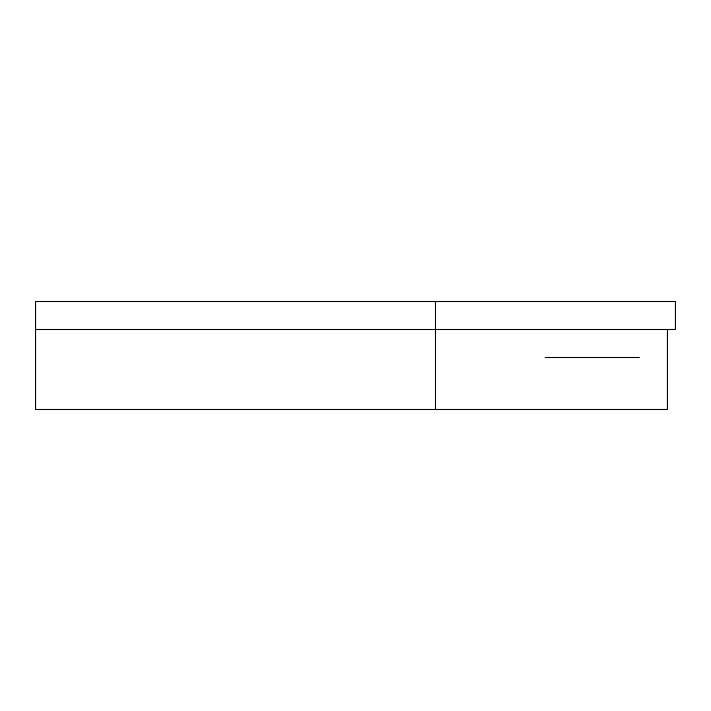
<?xml version="1.0" encoding="UTF-8"?>
<svg xmlns="http://www.w3.org/2000/svg" width="711" height="711" viewBox="0 0 711 711"><rect width="100%" height="100%" fill="white"/><g stroke="black" fill="none" stroke-linecap="round" stroke-linejoin="round"><path stroke-width="1.07" d="M35.55 329.504L675.45 329.504L675.45 301.508L35.55 301.508L35.55 409.492L667.451 409.492L667.451 329.504M545.133 357.5L639.456 357.5M435.488 301.508L435.488 409.492"/></g></svg>
